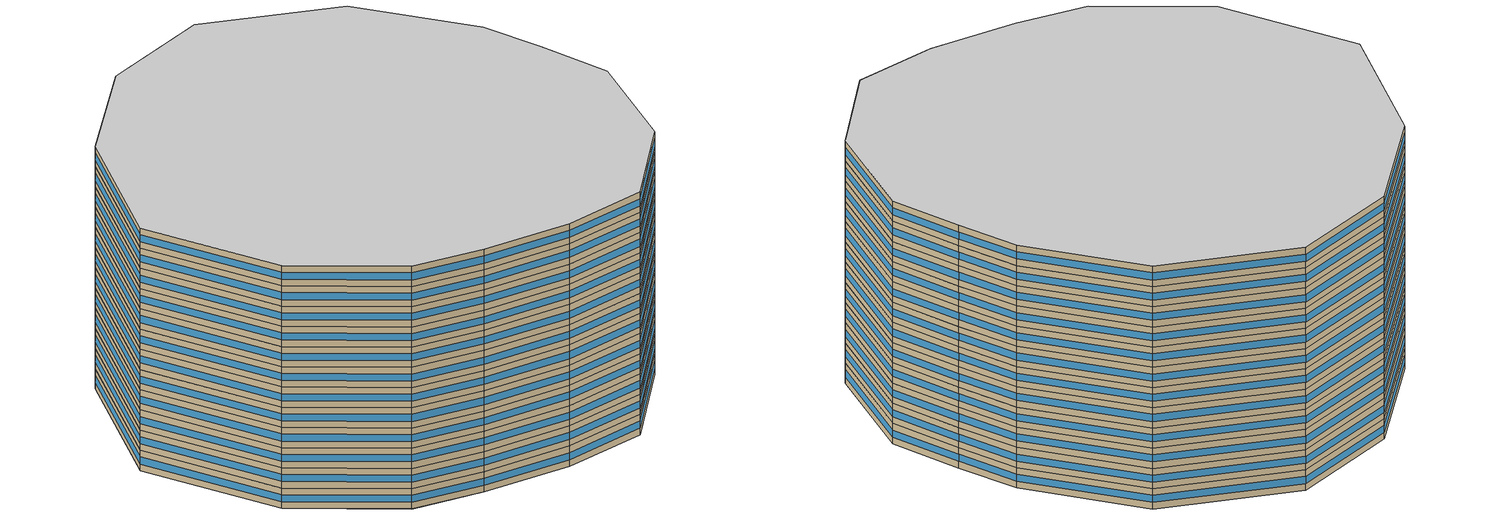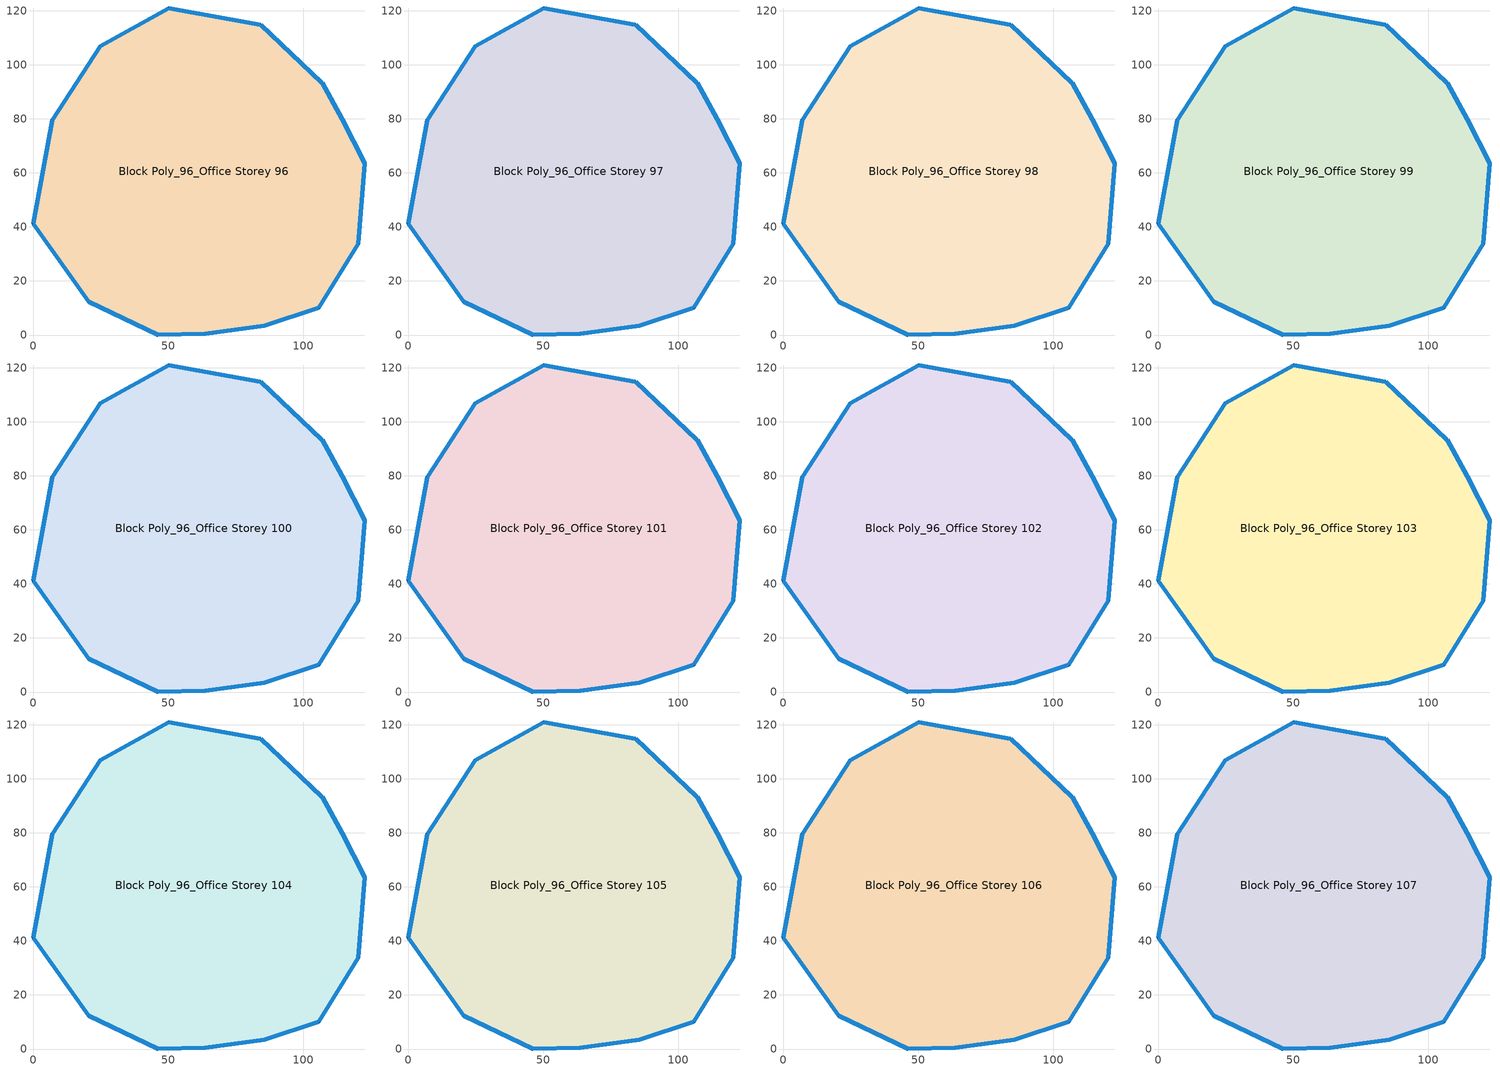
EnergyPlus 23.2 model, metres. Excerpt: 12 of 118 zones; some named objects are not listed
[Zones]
Block Poly_96_Office Storey 96
 floor to Block Poly_96_Office Storey 95 (HSCWZ_Public&Industrial_1995_FloorSlab): 106.93,93.41 114.46,79.78 122.81,63.48 120.31,33.81 105.7,10.06 85.61,3.34 63.75,0.43 46.12,0 20.57,12.32 0,41.09 7.09,79.47 24.8,106.83 50.24,121.01 84.16,114.79 z480
 wall outside (HSCWZ_Public&Industrial_1995_ExtWall): 50.24,121.01 24.8,106.83 7.09,79.47 0,41.09 20.57,12.32 46.12,0 63.75,0.43 85.61,3.34 105.7,10.06 120.31,33.81 122.81,63.48 114.46,79.78 106.93,93.41 84.16,114.79 50.24,121.01 z480:485
 window (HSCWZ_Public&Industrial_1995_Win): 50.23,121 24.82,106.84 / 24.79,106.82 7.1,79.48 / 7.09,79.45 0,41.11 / 0.01,41.08 20.56,12.33 / 20.58,12.31 46.11,0.01 / 46.13,0 63.74,0.43 / 63.76,0.43 85.59,3.34 / 85.62,3.35 105.69,10.05 / 105.71,10.07 120.31,33.79 / 120.32,33.82 122.81,63.47 / 122.81,63.49 114.46,79.78 / 114.46,79.79 106.93,93.41 / 106.92,93.42 84.18,114.78 / 84.15,114.79 50.26,121.01 z481.62:483.38
Block Poly_96_Office Storey 97
 floor to Block Poly_96_Office Storey 96 (HSCWZ_Public&Industrial_1995_FloorSlab): 106.93,93.41 114.46,79.78 122.81,63.48 120.31,33.81 105.7,10.06 85.61,3.34 63.75,0.43 46.12,0 20.57,12.32 0,41.09 7.09,79.47 24.8,106.83 50.24,121.01 84.16,114.79 z485
 wall outside (HSCWZ_Public&Industrial_1995_ExtWall): 50.24,121.01 24.8,106.83 7.09,79.47 0,41.09 20.57,12.32 46.12,0 63.75,0.43 85.61,3.34 105.7,10.06 120.31,33.81 122.81,63.48 114.46,79.78 106.93,93.41 84.16,114.79 50.24,121.01 z485:490
 window (HSCWZ_Public&Industrial_1995_Win): 50.23,121 24.82,106.84 / 24.79,106.82 7.1,79.48 / 7.09,79.45 0,41.11 / 0.01,41.08 20.56,12.33 / 20.58,12.31 46.11,0.01 / 46.13,0 63.74,0.43 / 63.76,0.43 85.59,3.34 / 85.62,3.35 105.69,10.05 / 105.71,10.07 120.31,33.79 / 120.32,33.82 122.81,63.47 / 122.81,63.49 114.46,79.78 / 114.46,79.79 106.93,93.41 / 106.92,93.42 84.18,114.78 / 84.15,114.79 50.26,121.01 z486.62:488.38
Block Poly_96_Office Storey 98
 floor to Block Poly_96_Office Storey 97 (HSCWZ_Public&Industrial_1995_FloorSlab): 106.93,93.41 114.46,79.78 122.81,63.48 120.31,33.81 105.7,10.06 85.61,3.34 63.75,0.43 46.12,0 20.57,12.32 0,41.09 7.09,79.47 24.8,106.83 50.24,121.01 84.16,114.79 z490
 wall outside (HSCWZ_Public&Industrial_1995_ExtWall): 50.24,121.01 24.8,106.83 7.09,79.47 0,41.09 20.57,12.32 46.12,0 63.75,0.43 85.61,3.34 105.7,10.06 120.31,33.81 122.81,63.48 114.46,79.78 106.93,93.41 84.16,114.79 50.24,121.01 z490:495
 window (HSCWZ_Public&Industrial_1995_Win): 50.23,121 24.82,106.84 / 24.79,106.82 7.1,79.48 / 7.09,79.45 0,41.11 / 0.01,41.08 20.56,12.33 / 20.58,12.31 46.11,0.01 / 46.13,0 63.74,0.43 / 63.76,0.43 85.59,3.34 / 85.62,3.35 105.69,10.05 / 105.71,10.07 120.31,33.79 / 120.32,33.82 122.81,63.47 / 122.81,63.49 114.46,79.78 / 114.46,79.79 106.93,93.41 / 106.92,93.42 84.18,114.78 / 84.15,114.79 50.26,121.01 z491.62:493.38
Block Poly_96_Office Storey 99
 floor to Block Poly_96_Office Storey 98 (HSCWZ_Public&Industrial_1995_FloorSlab): 106.93,93.41 114.46,79.78 122.81,63.48 120.31,33.81 105.7,10.06 85.61,3.34 63.75,0.43 46.12,0 20.57,12.32 0,41.09 7.09,79.47 24.8,106.83 50.24,121.01 84.16,114.79 z495
 wall outside (HSCWZ_Public&Industrial_1995_ExtWall): 50.24,121.01 24.8,106.83 7.09,79.47 0,41.09 20.57,12.32 46.12,0 63.75,0.43 85.61,3.34 105.7,10.06 120.31,33.81 122.81,63.48 114.46,79.78 106.93,93.41 84.16,114.79 50.24,121.01 z495:500
 window (HSCWZ_Public&Industrial_1995_Win): 50.23,121 24.82,106.84 / 24.79,106.82 7.1,79.48 / 7.09,79.45 0,41.11 / 0.01,41.08 20.56,12.33 / 20.58,12.31 46.11,0.01 / 46.13,0 63.74,0.43 / 63.76,0.43 85.59,3.34 / 85.62,3.35 105.69,10.05 / 105.71,10.07 120.31,33.79 / 120.32,33.82 122.81,63.47 / 122.81,63.49 114.46,79.78 / 114.46,79.79 106.93,93.41 / 106.92,93.42 84.18,114.78 / 84.15,114.79 50.26,121.01 z496.62:498.38
Block Poly_96_Office Storey 100
 floor to Block Poly_96_Office Storey 99 (HSCWZ_Public&Industrial_1995_FloorSlab): 106.93,93.41 114.46,79.78 122.81,63.48 120.31,33.81 105.7,10.06 85.61,3.34 63.75,0.43 46.12,0 20.57,12.32 0,41.09 7.09,79.47 24.8,106.83 50.24,121.01 84.16,114.79 z500
 wall outside (HSCWZ_Public&Industrial_1995_ExtWall): 50.24,121.01 24.8,106.83 7.09,79.47 0,41.09 20.57,12.32 46.12,0 63.75,0.43 85.61,3.34 105.7,10.06 120.31,33.81 122.81,63.48 114.46,79.78 106.93,93.41 84.16,114.79 50.24,121.01 z500:505
 window (HSCWZ_Public&Industrial_1995_Win): 50.23,121 24.82,106.84 / 24.79,106.82 7.1,79.48 / 7.09,79.45 0,41.11 / 0.01,41.08 20.56,12.33 / 20.58,12.31 46.11,0.01 / 46.13,0 63.74,0.43 / 63.76,0.43 85.59,3.34 / 85.62,3.35 105.69,10.05 / 105.71,10.07 120.31,33.79 / 120.32,33.82 122.81,63.47 / 122.81,63.49 114.46,79.78 / 114.46,79.79 106.93,93.41 / 106.92,93.42 84.18,114.78 / 84.15,114.79 50.26,121.01 z501.62:503.38
Block Poly_96_Office Storey 101
 floor to Block Poly_96_Office Storey 100 (HSCWZ_Public&Industrial_1995_FloorSlab): 106.93,93.41 114.46,79.78 122.81,63.48 120.31,33.81 105.7,10.06 85.61,3.34 63.75,0.43 46.12,0 20.57,12.32 0,41.09 7.09,79.47 24.8,106.83 50.24,121.01 84.16,114.79 z505
 wall outside (HSCWZ_Public&Industrial_1995_ExtWall): 50.24,121.01 24.8,106.83 7.09,79.47 0,41.09 20.57,12.32 46.12,0 63.75,0.43 85.61,3.34 105.7,10.06 120.31,33.81 122.81,63.48 114.46,79.78 106.93,93.41 84.16,114.79 50.24,121.01 z505:510
 window (HSCWZ_Public&Industrial_1995_Win): 50.23,121 24.82,106.84 / 24.79,106.82 7.1,79.48 / 7.09,79.45 0,41.11 / 0.01,41.08 20.56,12.33 / 20.58,12.31 46.11,0.01 / 46.13,0 63.74,0.43 / 63.76,0.43 85.59,3.34 / 85.62,3.35 105.69,10.05 / 105.71,10.07 120.31,33.79 / 120.32,33.82 122.81,63.47 / 122.81,63.49 114.46,79.78 / 114.46,79.79 106.93,93.41 / 106.92,93.42 84.18,114.78 / 84.15,114.79 50.26,121.01 z506.62:508.38
Block Poly_96_Office Storey 102
 floor to Block Poly_96_Office Storey 101 (HSCWZ_Public&Industrial_1995_FloorSlab): 106.93,93.41 114.46,79.78 122.81,63.48 120.31,33.81 105.7,10.06 85.61,3.34 63.75,0.43 46.12,0 20.57,12.32 0,41.09 7.09,79.47 24.8,106.83 50.24,121.01 84.16,114.79 z510
 wall outside (HSCWZ_Public&Industrial_1995_ExtWall): 50.24,121.01 24.8,106.83 7.09,79.47 0,41.09 20.57,12.32 46.12,0 63.75,0.43 85.61,3.34 105.7,10.06 120.31,33.81 122.81,63.48 114.46,79.78 106.93,93.41 84.16,114.79 50.24,121.01 z510:515
 window (HSCWZ_Public&Industrial_1995_Win): 50.23,121 24.82,106.84 / 24.79,106.82 7.1,79.48 / 7.09,79.45 0,41.11 / 0.01,41.08 20.56,12.33 / 20.58,12.31 46.11,0.01 / 46.13,0 63.74,0.43 / 63.76,0.43 85.59,3.34 / 85.62,3.35 105.69,10.05 / 105.71,10.07 120.31,33.79 / 120.32,33.82 122.81,63.47 / 122.81,63.49 114.46,79.78 / 114.46,79.79 106.93,93.41 / 106.92,93.42 84.18,114.78 / 84.15,114.79 50.26,121.01 z511.62:513.38
Block Poly_96_Office Storey 103
 floor to Block Poly_96_Office Storey 102 (HSCWZ_Public&Industrial_1995_FloorSlab): 106.93,93.41 114.46,79.78 122.81,63.48 120.31,33.81 105.7,10.06 85.61,3.34 63.75,0.43 46.12,0 20.57,12.32 0,41.09 7.09,79.47 24.8,106.83 50.24,121.01 84.16,114.79 z515
 wall outside (HSCWZ_Public&Industrial_1995_ExtWall): 50.24,121.01 24.8,106.83 7.09,79.47 0,41.09 20.57,12.32 46.12,0 63.75,0.43 85.61,3.34 105.7,10.06 120.31,33.81 122.81,63.48 114.46,79.78 106.93,93.41 84.16,114.79 50.24,121.01 z515:520
 window (HSCWZ_Public&Industrial_1995_Win): 50.23,121 24.82,106.84 / 24.79,106.82 7.1,79.48 / 7.09,79.45 0,41.11 / 0.01,41.08 20.56,12.33 / 20.58,12.31 46.11,0.01 / 46.13,0 63.74,0.43 / 63.76,0.43 85.59,3.34 / 85.62,3.35 105.69,10.05 / 105.71,10.07 120.31,33.79 / 120.32,33.82 122.81,63.47 / 122.81,63.49 114.46,79.78 / 114.46,79.79 106.93,93.41 / 106.92,93.42 84.18,114.78 / 84.15,114.79 50.26,121.01 z516.62:518.38
Block Poly_96_Office Storey 104
 floor to Block Poly_96_Office Storey 103 (HSCWZ_Public&Industrial_1995_FloorSlab): 106.93,93.41 114.46,79.78 122.81,63.48 120.31,33.81 105.7,10.06 85.61,3.34 63.75,0.43 46.12,0 20.57,12.32 0,41.09 7.09,79.47 24.8,106.83 50.24,121.01 84.16,114.79 z520
 wall outside (HSCWZ_Public&Industrial_1995_ExtWall): 50.24,121.01 24.8,106.83 7.09,79.47 0,41.09 20.57,12.32 46.12,0 63.75,0.43 85.61,3.34 105.7,10.06 120.31,33.81 122.81,63.48 114.46,79.78 106.93,93.41 84.16,114.79 50.24,121.01 z520:525
 window (HSCWZ_Public&Industrial_1995_Win): 50.23,121 24.82,106.84 / 24.79,106.82 7.1,79.48 / 7.09,79.45 0,41.11 / 0.01,41.08 20.56,12.33 / 20.58,12.31 46.11,0.01 / 46.13,0 63.74,0.43 / 63.76,0.43 85.59,3.34 / 85.62,3.35 105.69,10.05 / 105.71,10.07 120.31,33.79 / 120.32,33.82 122.81,63.47 / 122.81,63.49 114.46,79.78 / 114.46,79.79 106.93,93.41 / 106.92,93.42 84.18,114.78 / 84.15,114.79 50.26,121.01 z521.62:523.38
Block Poly_96_Office Storey 105
 floor to Block Poly_96_Office Storey 104 (HSCWZ_Public&Industrial_1995_FloorSlab): 106.93,93.41 114.46,79.78 122.81,63.48 120.31,33.81 105.7,10.06 85.61,3.34 63.75,0.43 46.12,0 20.57,12.32 0,41.09 7.09,79.47 24.8,106.83 50.24,121.01 84.16,114.79 z525
 wall outside (HSCWZ_Public&Industrial_1995_ExtWall): 50.24,121.01 24.8,106.83 7.09,79.47 0,41.09 20.57,12.32 46.12,0 63.75,0.43 85.61,3.34 105.7,10.06 120.31,33.81 122.81,63.48 114.46,79.78 106.93,93.41 84.16,114.79 50.24,121.01 z525:530
 window (HSCWZ_Public&Industrial_1995_Win): 50.23,121 24.82,106.84 / 24.79,106.82 7.1,79.48 / 7.09,79.45 0,41.11 / 0.01,41.08 20.56,12.33 / 20.58,12.31 46.11,0.01 / 46.13,0 63.74,0.43 / 63.76,0.43 85.59,3.34 / 85.62,3.35 105.69,10.05 / 105.71,10.07 120.31,33.79 / 120.32,33.82 122.81,63.47 / 122.81,63.49 114.46,79.78 / 114.46,79.79 106.93,93.41 / 106.92,93.42 84.18,114.78 / 84.15,114.79 50.26,121.01 z526.62:528.38
Block Poly_96_Office Storey 106
 floor to Block Poly_96_Office Storey 105 (HSCWZ_Public&Industrial_1995_FloorSlab): 106.93,93.41 114.46,79.78 122.81,63.48 120.31,33.81 105.7,10.06 85.61,3.34 63.75,0.43 46.12,0 20.57,12.32 0,41.09 7.09,79.47 24.8,106.83 50.24,121.01 84.16,114.79 z530
 wall outside (HSCWZ_Public&Industrial_1995_ExtWall): 50.24,121.01 24.8,106.83 7.09,79.47 0,41.09 20.57,12.32 46.12,0 63.75,0.43 85.61,3.34 105.7,10.06 120.31,33.81 122.81,63.48 114.46,79.78 106.93,93.41 84.16,114.79 50.24,121.01 z530:535
 window (HSCWZ_Public&Industrial_1995_Win): 50.23,121 24.82,106.84 / 24.79,106.82 7.1,79.48 / 7.09,79.45 0,41.11 / 0.01,41.08 20.56,12.33 / 20.58,12.31 46.11,0.01 / 46.13,0 63.74,0.43 / 63.76,0.43 85.59,3.34 / 85.62,3.35 105.69,10.05 / 105.71,10.07 120.31,33.79 / 120.32,33.82 122.81,63.47 / 122.81,63.49 114.46,79.78 / 114.46,79.79 106.93,93.41 / 106.92,93.42 84.18,114.78 / 84.15,114.79 50.26,121.01 z531.62:533.38
Block Poly_96_Office Storey 107
 floor to Block Poly_96_Office Storey 106 (HSCWZ_Public&Industrial_1995_FloorSlab): 106.93,93.41 114.46,79.78 122.81,63.48 120.31,33.81 105.7,10.06 85.61,3.34 63.75,0.43 46.12,0 20.57,12.32 0,41.09 7.09,79.47 24.8,106.83 50.24,121.01 84.16,114.79 z535
 wall outside (HSCWZ_Public&Industrial_1995_ExtWall): 50.24,121.01 24.8,106.83 7.09,79.47 0,41.09 20.57,12.32 46.12,0 63.75,0.43 85.61,3.34 105.7,10.06 120.31,33.81 122.81,63.48 114.46,79.78 106.93,93.41 84.16,114.79 50.24,121.01 z535:540
 window (HSCWZ_Public&Industrial_1995_Win): 50.23,121 24.82,106.84 / 24.79,106.82 7.1,79.48 / 7.09,79.45 0,41.11 / 0.01,41.08 20.56,12.33 / 20.58,12.31 46.11,0.01 / 46.13,0 63.74,0.43 / 63.76,0.43 85.59,3.34 / 85.62,3.35 105.69,10.05 / 105.71,10.07 120.31,33.79 / 120.32,33.82 122.81,63.47 / 122.81,63.49 114.46,79.78 / 114.46,79.79 106.93,93.41 / 106.92,93.42 84.18,114.78 / 84.15,114.79 50.26,121.01 z536.62:538.38
 ceiling to Block Poly_96_Office Storey 108 (HSCWZ_Public&Industrial_1995_FloorSlab): 105.7,10.06 120.31,33.81 122.81,63.48 114.46,79.78 106.93,93.41 84.16,114.79 50.24,121.01 24.8,106.83 7.09,79.47 0,41.09 20.57,12.32 46.12,0 63.75,0.43 85.61,3.34 z540
[BUILDING]
shang4hai3shi4_Office_4_6_1995: North Axis=0; Terrain=City; Loads Convergence Tolerance Value=0.04; Temperature Convergence Tolerance Value=0.4; Solar Distribution=FullExterior; Maximum Number of Warmup Days=25; Minimum Number of Warmup Days=1
[MATERIAL] Thermal Absorptance=0.9; Solar Absorptance=0.7; Visible Absorptance=0.7
Name | Roughness | Thickness | Conductivity | Density | Specific Heat
Concrete | MediumRough | 0.1 | 1.7 | 2240 | 900
Brick | MediumRough | 0.1 | 0.72 | 1920 | 840
Tile | Smooth | 0.02 | 1.3 | 2200 | 900
Insulation 0.011 | Rough | 0.011 | 0.04 | 40 | 1500
Insulation 0.021 | Rough | 0.021 | 0.04 | 40 | 1500
[WINDOWMATERIAL:SIMPLEGLAZINGSYSTEM]
HSCWZ_Public&Industrial_1995_Win_material: UFactor=4.5; Solar Heat Gain Coefficient=0.6025
[CONSTRUCTION]
HSCWZ_Public&Industrial_1995_FloorSlab: Tile, Concrete, Insulation 0.021, Concrete, Tile
HSCWZ_Public&Industrial_1995_Win: HSCWZ_Public&Industrial_1995_Win_material
HSCWZ_Public&Industrial_1995_ExtWall: Brick, Concrete, Insulation 0.011
[ZONE] Type=1; Multiplier=1; Ceiling Height=autocalculate; Volume=autocalculate; Floor Area=autocalculate; Part of Total Floor Area=Yes
Block Poly_96_Office Storey 96; Block Poly_96_Office Storey 97; Block Poly_96_Office Storey 98; Block Poly_96_Office Storey 99; Block Poly_96_Office Storey 100; Block Poly_96_Office Storey 101; Block Poly_96_Office Storey 102; Block Poly_96_Office Storey 103; Block Poly_96_Office Storey 104; Block Poly_96_Office Storey 105; Block Poly_96_Office Storey 106; Block Poly_96_Office Storey 107
[PEOPLE] Number of People Schedule=People_Schedule; Number of People Calculation Method=Area/Person; Floor Area per Person=17; Fraction Radiant=0.3; Sensible Heat Fraction=autocalculate; Activity Level Schedule=CN_GenericActivityLevel; Carbon Dioxide Generation Rate=3.82e-08; Enable ASHRAE 55 Comfort Warnings=No; Mean Radiant Temperature Calculation Type=ZoneAveraged; Clothing Insulation Calculation Method=ClothingInsulationSchedule; Cold Stress Temperature Threshold=15.56; Heat Stress Temperature Threshold=30
Name | Zone or ZoneList or Space or SpaceList
People_Block Poly_96_Office Storey 96 | Block Poly_96_Office Storey 96
People_Block Poly_96_Office Storey 97 | Block Poly_96_Office Storey 97
People_Block Poly_96_Office Storey 98 | Block Poly_96_Office Storey 98
People_Block Poly_96_Office Storey 99 | Block Poly_96_Office Storey 99
People_Block Poly_96_Office Storey 100 | Block Poly_96_Office Storey 100
People_Block Poly_96_Office Storey 101 | Block Poly_96_Office Storey 101
People_Block Poly_96_Office Storey 102 | Block Poly_96_Office Storey 102
People_Block Poly_96_Office Storey 103 | Block Poly_96_Office Storey 103
People_Block Poly_96_Office Storey 104 | Block Poly_96_Office Storey 104
People_Block Poly_96_Office Storey 105 | Block Poly_96_Office Storey 105
People_Block Poly_96_Office Storey 106 | Block Poly_96_Office Storey 106
People_Block Poly_96_Office Storey 107 | Block Poly_96_Office Storey 107
[LIGHTS] Schedule=Lights_Schedule; Design Level Calculation Method=Watts/Area; Watts per Zone Floor Area=11; Return Air Fraction=0; Fraction Radiant=0; Fraction Visible=0; Fraction Replaceable=1; EndUse Subcategory=General; Return Air Fraction Calculated from Plenum Temperature=No; Return Air Fraction Function of Plenum Temperature Coefficient 1=0; Return Air Fraction Function of Plenum Temperature Coefficient 2=0
Name | Zone or ZoneList or Space or SpaceList
Lights_Block Poly_96_Office Storey 96 | Block Poly_96_Office Storey 96
Lights_Block Poly_96_Office Storey 97 | Block Poly_96_Office Storey 97
Lights_Block Poly_96_Office Storey 98 | Block Poly_96_Office Storey 98
Lights_Block Poly_96_Office Storey 99 | Block Poly_96_Office Storey 99
Lights_Block Poly_96_Office Storey 100 | Block Poly_96_Office Storey 100
Lights_Block Poly_96_Office Storey 101 | Block Poly_96_Office Storey 101
Lights_Block Poly_96_Office Storey 102 | Block Poly_96_Office Storey 102
Lights_Block Poly_96_Office Storey 103 | Block Poly_96_Office Storey 103
Lights_Block Poly_96_Office Storey 104 | Block Poly_96_Office Storey 104
Lights_Block Poly_96_Office Storey 105 | Block Poly_96_Office Storey 105
Lights_Block Poly_96_Office Storey 106 | Block Poly_96_Office Storey 106
Lights_Block Poly_96_Office Storey 107 | Block Poly_96_Office Storey 107
[ELECTRICEQUIPMENT] Schedule=ElectricEquipment_Schedule; Design Level Calculation Method=Watts/Area; Watts per Zone Floor Area=10; Fraction Latent=0; Fraction Radiant=0; Fraction Lost=0; EndUse Subcategory=General
Name | Zone or ZoneList or Space or SpaceList
ElectricEquipment_Block Poly_96_Office Storey 96 | Block Poly_96_Office Storey 96
ElectricEquipment_Block Poly_96_Office Storey 97 | Block Poly_96_Office Storey 97
ElectricEquipment_Block Poly_96_Office Storey 98 | Block Poly_96_Office Storey 98
ElectricEquipment_Block Poly_96_Office Storey 99 | Block Poly_96_Office Storey 99
ElectricEquipment_Block Poly_96_Office Storey 100 | Block Poly_96_Office Storey 100
ElectricEquipment_Block Poly_96_Office Storey 101 | Block Poly_96_Office Storey 101
ElectricEquipment_Block Poly_96_Office Storey 102 | Block Poly_96_Office Storey 102
ElectricEquipment_Block Poly_96_Office Storey 103 | Block Poly_96_Office Storey 103
ElectricEquipment_Block Poly_96_Office Storey 104 | Block Poly_96_Office Storey 104
ElectricEquipment_Block Poly_96_Office Storey 105 | Block Poly_96_Office Storey 105
ElectricEquipment_Block Poly_96_Office Storey 106 | Block Poly_96_Office Storey 106
ElectricEquipment_Block Poly_96_Office Storey 107 | Block Poly_96_Office Storey 107
[ZONEINFILTRATION:DESIGNFLOWRATE] Schedule=AirEx_ConditionedTime_Schedule; Design Flow Rate Calculation Method=AirChanges/Hour; Air Changes per Hour=1; Constant Term Coefficient=1; Temperature Term Coefficient=0; Velocity Term Coefficient=0; Velocity Squared Term Coefficient=0
Name | Zone or ZoneList or Space or SpaceList
Infil 97 | Block Poly_96_Office Storey 96
Infil 98 | Block Poly_96_Office Storey 97
Infil 99 | Block Poly_96_Office Storey 98
Infil 100 | Block Poly_96_Office Storey 99
Infil 101 | Block Poly_96_Office Storey 100
Infil 102 | Block Poly_96_Office Storey 101
Infil 103 | Block Poly_96_Office Storey 102
Infil 104 | Block Poly_96_Office Storey 103
Infil 105 | Block Poly_96_Office Storey 104
Infil 106 | Block Poly_96_Office Storey 105
Infil 107 | Block Poly_96_Office Storey 106
Infil 108 | Block Poly_96_Office Storey 107
[HVACTEMPLATE:ZONE:IDEALLOADSAIRSYSTEM] Template Thermostat=HVACTemp; System Availability Schedule=HVAC_ConditionedTime_Schedule; Maximum Heating Supply Air Temperature=50; Minimum Cooling Supply Air Temperature=13; Maximum Heating Supply Air Humidity Ratio=0.0156; Minimum Cooling Supply Air Humidity Ratio=0.0077; Heating Limit=NoLimit; Cooling Limit=NoLimit; Heating Availability Schedule=Heating_Period_Schedule; Cooling Availability Schedule=Cooling_Period_Schedule; Dehumidification Control Type=ConstantSensibleHeatRatio; Cooling Sensible Heat Ratio=0.7; Dehumidification Setpoint=60; Humidification Control Type=None; Humidification Setpoint=30; Outdoor Air Method=None; Outdoor Air Flow Rate per Person=0.00944; Outdoor Air Flow Rate per Zone Floor Area=0; Outdoor Air Flow Rate per Zone=0; Demand Controlled Ventilation Type=None; Outdoor Air Economizer Type=NoEconomizer; Heat Recovery Type=None; Sensible Heat Recovery Effectiveness=0.7; Latent Heat Recovery Effectiveness=0.65
Block Poly_96_Office Storey 96; Block Poly_96_Office Storey 97; Block Poly_96_Office Storey 98; Block Poly_96_Office Storey 99; Block Poly_96_Office Storey 100; Block Poly_96_Office Storey 101; Block Poly_96_Office Storey 102; Block Poly_96_Office Storey 103; Block Poly_96_Office Storey 104; Block Poly_96_Office Storey 105; Block Poly_96_Office Storey 106; Block Poly_96_Office Storey 107
[SCHEDULE:COMPACT]
People_Schedule; Lights_Schedule: Through: 12/31, For: Weekdays, Until: 07:00, 0, Until: 08:00, 0.1, Until: 09:00, 0.5, Until: 12:00, 0.95, Until: 14:00, 0.8, Until: 18:00, 0.95, Until: 20:00, 0.3, Until: 24:00, 0, For: AllOtherDays, Until: 24:00, 0
ElectricEquipment_Schedule: Through: 12/31, For: Weekdays, Until: 07:00, 0, Until: 08:00, 0.1, Until: 09:00, 0.5, Until: 12:00, 0.95, Until: 14:00, 0.5, Until: 18:00, 0.95, Until: 20:00, 0.3, Until: 24:00, 0, For: AllOtherDays, Until: 24:00, 0
Heating_Period_Schedule: Through: 04/15, For: AllDays, Until: 24:00, 1, Through: 11/01, For: AllDays, Until: 24:00, 0, Through: 12/31, For: AllDays, Until: 24:00, 1
Cooling_Period_Schedule: Through: 04/15, For: AllDays, Until: 24:00, 0, Through: 10/31, For: AllDays, Until: 24:00, 1, Through: 12/31, For: AllDays, Until: 24:00, 0
HVAC_ConditionedTime_Schedule: Through: 12/31, For: Weekdays, Until: 08:00, 0, Until: 18:00, 1, Until: 24:00, 0, For: AllOtherDays, Until: 24:00, 0
AirEx_ConditionedTime_Schedule: Through: 12/31, For: Weekdays, Until: 07:00, 0, Until: 20:00, 1.5, Until: 24:00, 0, For: AllOtherDays, Until: 24:00, 0
CN_GenericActivityLevel: Through: 12/31, For: Weekdays, Until: 08:00, 80, Until: 18:00, 120, Until: 24:00, 80, For: AllOtherDays, Until: 24:00, 80
